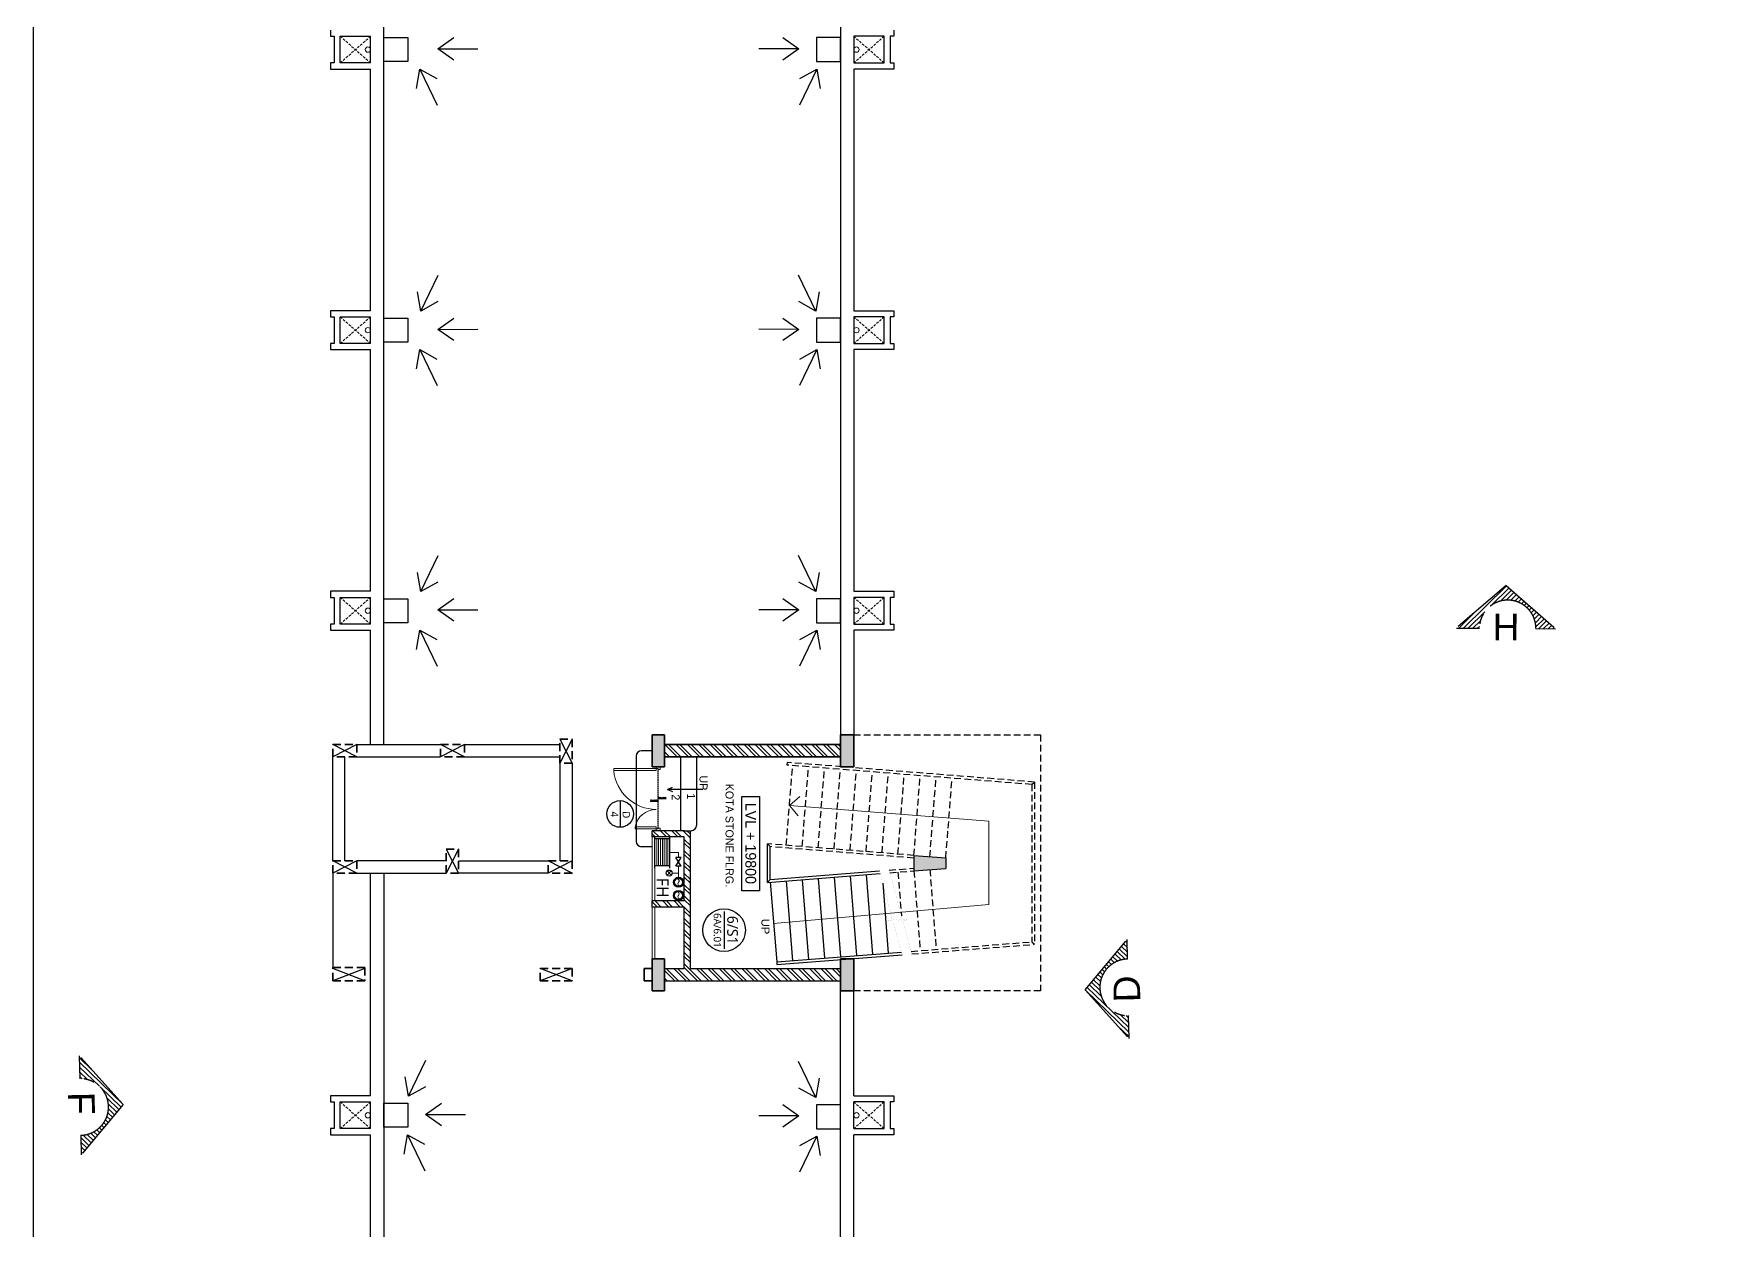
# Model space of a CAD drawing. Header units: millimetres. Extents: x -1127141 to 1597693, y -1835560 to -399335.
# Drawn here: x 988489 to 1019823, y -523115 to -500670 of the extents above; entities that cross this region are included whole.
import ezdxf
from ezdxf.enums import TextEntityAlignment as Align

# ---------------------------------------------------------------- set-up
doc = ezdxf.new("R2010")
doc.units = ezdxf.units.MM
doc.header["$MEASUREMENT"] = 0
for name, pattern in [('ACAD_ISO05W100', [36, 24, -3, 0, -3, 0, -3, 0, -3]), ('CENTER2', [28.575, 19.05, -3.175, 3.175, -3.175]), ('DASHED', [0.75, 0.5, -0.25]), ('DASHED2', [0.375, 0.25, -0.125]), ('HIDDEN', [0.375, 0.25, -0.125]), ('HIDDEN2', [4.7625, 3.175, -1.5875])]:
    doc.linetypes.add(name, pattern=pattern)
for name, color, linetype in [('A-Anno Tags', 6, 'Continuous'), ('A-Elevation', 4, 'Continuous'), ('A-Steps', 3, 'Continuous'), ('A-Wall Patt', 8, 'Continuous'), ('Anno_Frames', 7, 'Continuous'), ('Anno_Labels', 7, 'Continuous'), ('L-ELEV', 6, 'Continuous'), ('S-Conc Patt', 9, 'Continuous')]:
    doc.layers.add(name, color=color, linetype=linetype)
for name, color, linetype, lineweight in [('A-Detail Lines', 8, 'Continuous', 25), ('A-Door', 4, 'Continuous', 9), ('A-Wall Sec', 1, 'Continuous', 30), ('A-WIN', 5, 'Continuous', 25), ('Ann_TitleBlock 2', 5, 'Continuous', 25), ('Anno_Tittleblock', 5, 'Continuous', 13), ('column hatch', 12, 'Continuous', 5), ('grid', 251, 'CENTER2', 13), ('rwp', 231, 'Continuous', 5), ('S-Concrete', 40, 'Continuous', 30), ('shaft', 252, 'HIDDEN2', 5), ('STAIR', 3, 'Continuous', 9), ('text', 7, 'Continuous', 9), ('Wall HATCH', 8, 'Continuous', 15)]:
    doc.layers.add(name, color=color, linetype=linetype, lineweight=lineweight)
doc.styles.add('arial', font='arial.ttf', dxfattribs={"height": 100})
doc.styles.add('IIITD @ 100', font='trebuc.ttf', dxfattribs={"height": 210})
doc.styles.get("Standard").update_dxf_attribs({"font": 'trebuc.ttf'})
doc.styles.add('TITLE', font='swissel.ttf', dxfattribs={"height": 4.3})
doc.dimstyles.new('DIM 1', dxfattribs={"dimtxt": 185, "dimasz": 200, "dimexe": 100, "dimexo": 50, "dimgap": 125, "dimtad": 3, "dimdec": 0, "dimtxsty": 'Standard', "dimblk": 'OBLIQUE', "dimcen": 250, "dimdle": 100, "dimclrd": 256, "dimclre": 256, "dimclrt": 256, "dimadec": 0, "dimazin": 0, "dimtfac": 1, "dimtdec": 0, "dimtmove": 1, "dimatfit": 3, "dimldrblk": 'OBLIQUE', "dimfxl": 1, "dimlwd": -1, "dimlwe": -1, "dimarcsym": 0})
pattern_1 = [(315, (1445308.53, 119140.81), (106.066017, 106.066017), []), (315, (1445308.53, 119070.1), (106.066017, 106.066017), [])]

# ---------------------------------------------------------------- blocks, each defined once
blk = doc.blocks.new('*U29')
at = {"layer": 'A-Anno Tags'}
blk.add_lwpolyline([(-250, 0), (250, 0)], dxfattribs=at)
blk.add_circle((0, 0), 250, dxfattribs=at)
at = {"layer": 'Anno_Frames', "color": 7}
for tag, rotation, p in [('ENTITY', 359.7608, (15, 185)), ('ENTITYNO', 0.1757, (4, -36))]:
    blk.add_attdef(tag, text='', height=140, rotation=rotation, dxfattribs=at).set_placement(p, align=Align.TOP_CENTER)
blk = doc.blocks.new('Door 1200')
at = {"layer": 'A-Door', "color": 5, "lineweight": 18}
for p, q in [((524084, 16182), (524084, 16132)), ((524084, 16182), (524159, 16182)), ((524084, 16132), (524124, 16132)), ((524124, 16147), (524124, 16132)), ((524159, 16147), (524124, 16147)), ((524159, 16182), (524159, 16147)), ((524159, 16147), (524557, 16147)), ((524159, 16112), (524159, 16147)), ((524159, 16112), (524557, 16112)), ((524557, 16147), (524557, 16112)), ((524159, 15052), (524159, 15017)), ((524159, 15052), (524958, 15052)), ((524958, 15017), (524958, 15052)), ((524084, 15032), (524124, 15032)), ((524084, 14982), (524084, 15032)), ((524084, 14982), (524159, 14982)), ((524124, 15017), (524124, 15032)), ((524159, 15017), (524124, 15017)), ((524159, 14982), (524159, 15017)), ((524159, 15017), (524958, 15017))]:
    blk.add_line(p, q, dxfattribs=at)
at = {"layer": 'A-Door', "lineweight": 18}
for centre, radius, start, end in [((524155, 16193), 411, 270.5695, 348.692), ((524157, 14978), 804, 5.3147, 89.8716)]:
    blk.add_arc(centre, radius, start, end, dxfattribs=at)
blk = doc.blocks.new('f h')
at = {"layer": 'A-WIN'}
for p, q in [((1010874, -78570), (1010972, -78570)), ((1010874, -78570), (1010972, -78734)), ((1010972, -78570), (1010874, -78734)), ((1011088, -78536), (1011088, -79120)), ((1011088, -78575), (1011368, -78575)), ((1011368, -78536), (1011368, -79120)), ((1010874, -78734), (1010972, -78734)), ((1011088, -79081), (1011368, -79081))]:
    blk.add_line(p, q, dxfattribs=at)
at = {"layer": 'A-WIN', "ltscale": 50}
for centre, radius in [((1010925, -78023), 93.8), ((1010925, -78023), 75), ((1010924, -78269), 93.8), ((1010924, -78269), 75)]:
    blk.add_circle(centre, radius, dxfattribs=at)
at = {"layer": 'A-WIN'}
blk.add_circle((1011100, -78441), 56.6, dxfattribs=at)
at = {"layer": 'Wall HATCH'}
for p, q in [((1010923, -78570), (1010923, -78344)), ((1010923, -78441), (1011044, -78441)), ((1011140, -78401), (1011060, -78481)), ((1011140, -78481), (1011060, -78401)), ((1011123, -78575), (1011123, -79081)), ((1011158, -78575), (1011158, -79081)), ((1011193, -78575), (1011193, -79081)), ((1011228, -78575), (1011228, -79081)), ((1011263, -78575), (1011263, -79081)), ((1011298, -78575), (1011298, -79081)), ((1011333, -78575), (1011333, -79081)), ((1010923, -78828), (1010923, -78734)), ((1011088, -78828), (1010923, -78828))]:
    blk.add_line(p, q, dxfattribs=at)
at = {"layer": 'Wall HATCH', "ltscale": 50}
for centre in [(1010899, -77997), (1010897, -78242)]:
    blk.add_arc(centre, 37.5, 314.6267, 134.6267, dxfattribs=at)
at = {"layer": 'Wall HATCH'}
for centre in [(1010950, -78296), (1010952, -78050)]:
    blk.add_arc(centre, 37.5, 134.6267, 314.6267, dxfattribs=at)
blk = doc.blocks.new('Starting Stair HOSTEL out')
at = {"layer": 'S-Conc Patt', "linetype": 'Continuous'}
blk.add_hatch(color=256, dxfattribs=at).paths.add_polyline_path([(926419, 139403), (926223, 139403), (926176, 138803), (926466, 138803)])
at = {"layer": 'A-Elevation', "linetype": 'HIDDEN2', "ltscale": 40}
for p, q in [((924800, 141067), (924433, 136435)), ((924847, 141017), (924483, 136431)), ((924800, 141067), (927843, 141067)), ((924847, 141017), (924800, 141067)), ((924847, 141017), (927797, 141017)), ((927797, 141017), (927842, 141067)), ((927975, 138753), (927797, 141017)), ((928024, 138766), (927843, 141067)), ((926176, 138803), (925958, 136059)), ((926226, 138803), (926012, 136109)), ((926452, 138342), (926416, 138803)), ((926501, 138355), (926466, 138803)), ((924483, 136431), (924433, 136435))]:
    blk.add_line(p, q, dxfattribs=at)
at = {"layer": 'A-Elevation'}
for p, q in [((928173, 136232), (927989, 138570)), ((928223, 136236), (928038, 138584)), ((926628, 136109), (926467, 138160)), ((926682, 136059), (926516, 138173)), ((926012, 136109), (925958, 136059)), ((926682, 136059), (925958, 136059)), ((926628, 136109), (926012, 136109)), ((926628, 136109), (926682, 136059)), ((928173, 136232), (928223, 136236))]:
    blk.add_line(p, q, dxfattribs=at)
at = {"layer": 'A-Steps', "linetype": 'DASHED2', "ltscale": 500}
for p, q in [((926223, 139403), (924728, 139521)), ((926200, 139104), (924704, 139222)), ((926441, 139104), (927936, 139222)), ((926176, 138805), (924681, 138923)), ((926465, 138805), (927960, 138923)), ((926152, 138506), (924657, 138624)), ((926488, 138506), (927312, 138571)), ((926128, 138207), (924633, 138325)), ((926105, 137908), (924609, 138026)), ((926081, 137609), (924586, 137727)), ((926057, 137309), (924562, 137428)), ((926034, 137010), (924538, 137129)), ((926010, 136711), (924515, 136830)), ((925986, 136412), (924491, 136531))]:
    blk.add_line(p, q, dxfattribs=at)
at = {"layer": 'A-Steps'}
for p, q in [((926698, 138221), (928007, 138325)), ((926536, 137908), (928031, 138026)), ((926560, 137609), (928055, 137727)), ((926583, 137309), (928079, 137428)), ((926607, 137010), (928102, 137129)), ((926631, 136711), (928126, 136830)), ((926654, 136412), (928150, 136531)), ((926678, 136113), (928173, 136232))]:
    blk.add_line(p, q, dxfattribs=at)
at = {"layer": 'S-Concrete', "linetype": 'Continuous'}
for p, q in [((926176, 138803), (926223, 139403)), ((926223, 139403), (926419, 139403)), ((926466, 138803), (926419, 139403)), ((926176, 138803), (926466, 138803))]:
    blk.add_line(p, q, dxfattribs=at)
at = {"layer": 'STAIR', "color": 5, "const_width": 1}
for points in [[(926431, 138337), (927356, 138583), (927405, 138511), (927368, 138681), (927422, 138600), (928058, 138775)], [(926431, 138150), (927356, 138396), (927405, 138325), (927368, 138495), (927422, 138414), (928058, 138589)]]:
    blk.add_lwpolyline(points, dxfattribs=at)
at = {"layer": 'text'}
for p, q in [((925535, 140210), (925239, 136472)), ((927098, 140210), (925535, 140210)), ((927450, 136174), (927098, 140210)), ((925239, 136472), (925073, 136666)), ((925239, 136472), (925433, 136637))]:
    blk.add_line(p, q, dxfattribs=at)
at = {"layer": 'text', "linetype": 'Continuous', "insert": (927363, 136096), "char_height": 150, "width": 495.15, "attachment_point": 1}
blk.add_mtext('{\\fArial|b0|i0|c0|p34;UP}', dxfattribs=at)
blk = doc.blocks.new('Door Tag')
blk.add_line((-3.5, 0), (3.5, 0))
blk.add_circle((0, 0), 4)
blk.add_attdef('DW_NAME', text='', height=2).set_placement((0, 0), align=Align.BOTTOM_CENTER)
blk.add_attdef('SHEET_NO', text='', height=1.4).set_placement((0.05, -0.54), align=Align.TOP_CENTER)
blk = doc.blocks.new('_Oblique')
at = {"color": 0, "linetype": 'ByBlock', "lineweight": -2}
blk.add_line((-0.5, -0.5), (0.5, 0.5), dxfattribs=at)
blk = doc.blocks.new('DROP')
at = {"layer": 'A-Detail Lines'}
h = blk.add_hatch(dxfattribs=at)
h.set_pattern_fill('ANSI31', color=256, scale=100, angle=-90, style=0)
h.set_pattern_definition([(45, (-30796.783, -8736.205), (8.838835, -8.838835), [])])
h.paths.add_polyline_path([(-46, 0), (-46, -147), (-75, -147), (-75, 0)])
h.paths.add_polyline_path([(0, 147), (0, 0), (-30, 0), (-30, 147)])
for p, q in [((-46, -147), (-46, 0)), ((0, 0), (0, 148))]:
    blk.add_line(p, q, dxfattribs=at)
blk = doc.blocks.new('Elevation arrow_front-A')
at = {"layer": 'grid', "ltscale": 0.12}
h = blk.add_hatch(dxfattribs=at)
h.set_pattern_fill('ANSI31', color=256, style=0)
h.set_pattern_definition([(45, (8.16109, 34.92827), (-0.08838835, 0.08838835), [])])
h.paths.add_polyline_path([(1.127, -1.616, 1), (-0.997, -1.616), (-1.861, -1.616), (0, 0), (1.861, -1.616)])
at = {"layer": 'grid', "lineweight": -2, "ltscale": 0.125}
for p, q in [((0, 0), (-1.861, -1.616)), ((0, 0), (1.861, -1.616)), ((-1.861, -1.616), (-0.997, -1.616)), ((1.127, -1.616), (1.861, -1.616))]:
    blk.add_line(p, q, dxfattribs=at)
blk.add_arc((0.065, -1.616), 1.062, 0, 180, dxfattribs=at)
at = {"layer": 'grid', "ltscale": 0.12, "style": 'arial'}
blk.add_attdef('D', (-0.498, -2.066), '', height=1, dxfattribs=at)
blk = doc.blocks.new('ELEELE')
at = {"layer": 'L-ELEV', "ltscale": 0.1}
ref = blk.add_blockref('Elevation arrow_front-A', (32759, 236036), dxfattribs=dict(at, xscale=499.0243868003128, yscale=499.0243868003128, zscale=499.0243868003128, rotation=89.60637776585712))
ref.add_attrib('D', 'H', (33788, 235780), dxfattribs={"layer": '0', "ltscale": 0.12, "height": 499, "rotation": 89.6064, "style": 'arial'})
ref = blk.add_blockref('Elevation arrow_front-A', (40343, 228141), dxfattribs=dict(at, xscale=499.0243868003128, yscale=499.0243868003128, zscale=499.0243868003128, rotation=181.0677534820172))
ref.add_attrib('D', 'D', (40572, 229176), dxfattribs={"layer": '0', "ltscale": 0.12, "height": 499, "rotation": 181.0678, "style": 'arial'})
ref = blk.add_blockref('Elevation arrow_front-A', (42490, 210105), dxfattribs=dict(at, xscale=499.0243868003126, yscale=499.0243868003126, zscale=499.0243868003126, rotation=1.106916454600833))
ref.add_attrib('D', 'F', (42261, 209069), dxfattribs={"layer": '0', "ltscale": 0.12, "height": 499, "rotation": 1.1069, "style": 'arial'})
blk = doc.blocks.new('IIITD WD A1- L Format Library')
at = {"layer": 'Anno_Tittleblock', "color": 5}
blk.add_lwpolyline([(0, -7.57), (775, -7.57), (775, 573.91), (0, 573.91)], close=True, dxfattribs=at)
at = {"style": 'TITLE'}
for tag, p, height in [('PROJECT NAME 1', (779.17, 137.4), 2.98), ('PROJECT NAME 2', (779.17, 132.23), 2.98), ('PROJECT_NAME_3', (779.17, 127.37), 2.98), ('1:100@A1', (818.06, 91.92), 2.25), ('A-2.03', (844.81, 84.28), 4), ('03.04.11', (821.96, 84.64), 2.25), ('A', (858.85, 75.94), 3.66), ('AC', (827.5, 76.14), 2.25)]:
    blk.add_attdef(tag, p, '', height=height, dxfattribs=at)
for p in [(780.3, 113.01), (780.3, 106.37)]:
    blk.add_attdef('FIRST FLOOR PLAN', text='', height=3.39, dxfattribs=at).set_placement(p, align=Align.TOP_LEFT)

msp = doc.modelspace()

# ---------------------------------------------------------------- hatches: boundary and pattern name
at = {"layer": 'A-Wall Patt'}
h = msp.add_hatch(dxfattribs=at)
h.set_pattern_fill('ANSI32', color=256, scale=400, style=0)
h.set_pattern_definition(pattern_1)
h.paths.add_polyline_path([(1003621.1, -514233.8), (1003621.1, -514003.6), (1000321.1, -514004.1), (1000321.1, -514233.8)])
h = msp.add_hatch(dxfattribs=at)
h.set_pattern_fill('ANSI32', color=256, scale=400, style=0)
h.set_pattern_definition(pattern_1)
h.paths.add_polyline_path([(1000691.1, -517048.8), (1000691.1, -518203.8), (1000806.1, -518203.8), (1000806.1, -515618.8), (1000691.1, -515618.8), (1000091.1, -515618.8), (1000091.1, -515733.8), (1000691.1, -515733.8), (1000691.1, -516933.8), (1000091.1, -516933.8), (1000091.1, -517048.8)])
h.paths.add_polyline_path([(1003621.1, -518433.8), (1003621.1, -518203.8), (1000321.1, -518203.8), (1000321.1, -518433.8)])
at = {"layer": 'S-Conc Patt'}
for points in [[(1000091.1, -514418.8), (1000321.1, -514418.8), (1000321.1, -513818.8), (1000091.1, -513818.8)], [(1003871.1, -514418.8), (1003871.1, -513818.8), (1003621.1, -513818.8), (1003621.1, -514418.8)], [(1000091.1, -518618.8), (1000321.1, -518618.8), (1000321.1, -518018.8), (1000091.1, -518018.8)], [(1003621.1, -518618.8), (1003871.1, -518618.8), (1003871.1, -518018.8), (1003621.1, -518018.8)]]:
    msp.add_hatch(color=256, dxfattribs=at).paths.add_polyline_path(points)

# ---------------------------------------------------------------- linework, layer by layer
at = {"layer": 'A-Anno Tags'}
for p, q in [((1000377.5, -514843.9), (1000470.7, -514802.6)), ((1001038.6, -514843.9), (1000377.5, -514843.9)), ((1000377.5, -514843.9), (1000470.7, -514885.2))]:
    msp.add_line(p, q, dxfattribs=at)
msp.add_lwpolyline([(1002100.7, -514975.9), (1002100.7, -516745.1), (1001770.6, -516745.1), (1001770.6, -514975.9)], close=True, dxfattribs=at)
at = {"layer": 'A-Detail Lines'}
for p, q in [((994551.1, -514003.8), (994101.1, -514233.8)), ((994551.1, -514233.8), (994101.1, -514003.8)), ((996571.1, -514003.8), (996121.1, -514233.8)), ((996571.1, -514233.8), (996121.1, -514003.8)), ((998361.1, -513898.8), (998591.1, -514348.8)), ((998591.1, -513898.8), (998361.1, -514348.8)), ((996231.1, -515963.8), (996461.1, -516413.8)), ((996461.1, -515963.8), (996231.1, -516413.8)), ((994551.1, -516183.8), (994101.1, -516413.8)), ((994551.1, -516413.8), (994101.1, -516183.8)), ((998591.1, -516183.8), (998141.1, -516413.8)), ((998591.1, -516413.8), (998141.1, -516183.8)), ((994701.8, -518203.8), (994101.8, -518433.8)), ((994701.8, -518433.8), (994101.8, -518203.8)), ((998591.1, -518203.8), (997991.1, -518433.8)), ((998591.1, -518433.8), (997991.1, -518203.8))]:
    msp.add_line(p, q, dxfattribs=at)
at = {"layer": 'A-Detail Lines', "linetype": 'ACAD_ISO05W100'}
msp.add_line((1000203.6, -515568.8), (1000203.6, -514468.8), dxfattribs=at)
at = {"layer": 'A-Detail Lines'}
for points in [[(995061.1, -500748.8), (995511.1, -500748.8), (995511.1, -501198.8), (995061.1, -501198.8), (995061.1, -500748.8)], [(1003621.1, -500748.8), (1003171.1, -500748.8), (1003171.1, -501198.8), (1003621.1, -501198.8), (1003621.1, -500748.8)], [(995061.1, -506008.8), (995511.1, -506008.8), (995511.1, -506458.8), (995061.1, -506458.8), (995061.1, -506008.8)], [(1003621.1, -506008.8), (1003171.1, -506008.8), (1003171.1, -506458.8), (1003621.1, -506458.8), (1003621.1, -506008.8)], [(995061.1, -511268.8), (995511.1, -511268.8), (995511.1, -511718.8), (995061.1, -511718.8), (995061.1, -511268.8)], [(1003621.1, -511268.8), (1003171.1, -511268.8), (1003171.1, -511718.8), (1003621.1, -511718.8), (1003621.1, -511268.8)], [(995061.1, -520728.8), (995511.1, -520728.8), (995511.1, -521178.8), (995061.1, -521178.8), (995061.1, -520728.8)], [(1003621.1, -520755.5), (1003171.1, -520755.5), (1003171.1, -521205.5), (1003621.1, -521205.5), (1003621.1, -520755.5)]]:
    msp.add_lwpolyline(points, dxfattribs=at)
at = {"layer": 'A-Door'}
for p, q in [((1000091.1, -515733.8), (1000091.1, -516933.8)), ((1000141.1, -515733.8), (1000141.1, -516933.8)), ((1000091.1, -517048.8), (1000091.1, -518018.8)), ((1000141.1, -517048.8), (1000141.1, -518018.8))]:
    msp.add_line(p, q, dxfattribs=at)
at = {"layer": 'A-Elevation'}
for p, q in [((995061, -514003.7), (995061.1, -498203.8)), ((1003621.1, -498713.8), (1003621.1, -513818.8)), ((994061.1, -500608.8), (994061.1, -500723.8)), ((1004620.9, -500608.8), (1004620.9, -500723.8)), ((994061.1, -500723.8), (994126.1, -500723.8)), ((994126.1, -500723.8), (994126.1, -501223.8)), ((994241.1, -500723.8), (994811.1, -500723.8)), ((994241.1, -501223.8), (994241.1, -500723.8)), ((994810.7, -501223.8), (994810.7, -500723.8)), ((994810.7, -501223.8), (994810.8, -500723.8)), ((1004440.9, -500723.8), (1003870.9, -500723.8)), ((1003871.1, -500723.8), (1003871.1, -501223.8)), ((1004440.9, -501223.8), (1004440.9, -500723.8)), ((1004620.9, -500723.8), (1004555.9, -500723.8)), ((1004555.9, -500723.8), (1004555.9, -501223.8)), ((994126.1, -501223.8), (994061.1, -501223.8)), ((994061.1, -501223.8), (994061.1, -501338.8)), ((994811.1, -501223.8), (994241.1, -501223.8)), ((1003870.9, -501223.8), (1004440.9, -501223.8)), ((1004555.9, -501223.8), (1004620.9, -501223.8)), ((1004620.9, -501223.8), (1004620.9, -501338.8)), ((994061.1, -501338.8), (994810.7, -501338.8)), ((994810.2, -505868.8), (994810.7, -501338.8)), ((1004620.9, -501338.8), (1003871.1, -501338.8)), ((1003871.1, -501338.8), (1003871.1, -505868.8)), ((994810.2, -505868.8), (994061.2, -505868.8)), ((994061.2, -505868.8), (994061.2, -505983.8)), ((994061.2, -505983.8), (994126.2, -505983.8)), ((994126.2, -505983.8), (994126.2, -506483.8)), ((994241.2, -505983.8), (994811.2, -505983.8)), ((994241.2, -506483.8), (994241.2, -505983.8)), ((994810, -506483.8), (994810, -505983.8)), ((994810.2, -506483.8), (994810.2, -505983.8)), ((1004440.9, -505983.8), (1003870.9, -505983.8)), ((1003871.1, -505868.8), (1004620.9, -505868.8)), ((1003871.1, -505983.8), (1003871.1, -506483.8)), ((1004440.9, -506483.8), (1004440.9, -505983.8)), ((1004620.9, -505983.8), (1004555.9, -505983.8)), ((1004555.9, -505983.8), (1004555.9, -506483.8)), ((1004620.9, -505868.8), (1004620.9, -505983.8)), ((994126.2, -506483.8), (994061.2, -506483.8)), ((994061.2, -506483.8), (994061.2, -506598.8)), ((994061.2, -506598.8), (994810.2, -506598.8)), ((994811.2, -506483.8), (994241.2, -506483.8)), ((994809.7, -511128.8), (994810.2, -506598.8)), ((1003870.9, -506483.8), (1004440.9, -506483.8)), ((1004620.9, -506598.8), (1003871.1, -506598.8)), ((1003871.1, -506598.8), (1003871.1, -511128.8)), ((1004555.9, -506483.8), (1004620.9, -506483.8)), ((1004620.9, -506483.8), (1004620.9, -506598.8)), ((994809.7, -511128.8), (994061.2, -511128.8)), ((994061.2, -511128.8), (994061.2, -511243.8)), ((994061.2, -511243.8), (994126.2, -511243.8)), ((994126.2, -511243.8), (994126.2, -511743.8)), ((994241.2, -511243.8), (994811.2, -511243.8)), ((994241.2, -511743.8), (994241.2, -511243.8)), ((994809.6, -511743.8), (994809.6, -511243.8)), ((1004440.9, -511243.8), (1003870.9, -511243.8)), ((1003871.1, -511128.8), (1004620.9, -511128.8)), ((1003871.1, -511243.8), (1003871.1, -511743.8)), ((1004440.9, -511743.8), (1004440.9, -511243.8)), ((1004620.9, -511243.8), (1004555.9, -511243.8)), ((1004555.9, -511243.8), (1004555.9, -511743.8)), ((1004620.9, -511128.8), (1004620.9, -511243.8)), ((994126.2, -511743.8), (994061.2, -511743.8)), ((994061.2, -511743.8), (994061.2, -511858.8)), ((994061.2, -511858.8), (994809.6, -511858.8)), ((994811.2, -511743.8), (994241.2, -511743.8)), ((994809.3, -514003.6), (994809.6, -511858.8)), ((1003870.9, -511743.8), (1004440.9, -511743.8)), ((1004620.9, -511858.8), (1003871.1, -511858.8)), ((1003871.1, -511858.8), (1003871.1, -513818.8)), ((1004555.9, -511743.8), (1004620.9, -511743.8)), ((1004620.9, -511743.8), (1004620.9, -511858.8)), ((994551.1, -514003.6), (996116.1, -514003.8)), ((1000091.1, -514118.8), (999891.1, -514118.8)), ((994101.1, -516183.8), (994101.1, -514233.6)), ((994331.1, -516183.8), (994331.1, -514233.6)), ((996576.1, -514233.8), (998361.1, -514233.8)), ((998361.1, -514348.8), (998361.1, -516183.8)), ((998591.1, -514348.8), (998591.1, -516183.8)), ((999791.1, -514218.8), (999791.1, -515818.8)), ((1000621.1, -514234.1), (1000621.1, -515618.8)), ((1000921.1, -514234.1), (1000921.1, -515518.8)), ((1000806.1, -515618.8), (1000821.1, -515618.8)), ((1000091.1, -515918.8), (999891.1, -515918.8)), ((996231.1, -516183.8), (994551.1, -516183.8)), ((996461.1, -516183.8), (998141.1, -516183.8)), ((994101.1, -516413.8), (994101.1, -518183.8)), ((994551.1, -516413.8), (996231.1, -516413.8)), ((994811.1, -520588.8), (994811.1, -516413.8)), ((995061.1, -516413.8), (995061.1, -534233.8)), ((998141.1, -516413.8), (996461.1, -516413.8)), ((1003621.1, -533723.8), (1003621.1, -518618.8)), ((1003871.1, -520588.8), (1003871.1, -518618.8)), ((994811.1, -520588.8), (994061.1, -520588.8)), ((994061.1, -520588.8), (994061.1, -520703.8)), ((994061.1, -520703.8), (994126.1, -520703.8)), ((994126.1, -520703.8), (994126.1, -521203.8)), ((994241.1, -520703.8), (994811.1, -520703.8)), ((994241.1, -521203.8), (994241.1, -520703.8)), ((1003620.9, -520588.8), (1003621.1, -520588.8)), ((1004440.9, -520703.8), (1003870.9, -520703.8)), ((1003871.1, -520588.8), (1004620.9, -520588.8)), ((1003871.1, -521203.8), (1003871.1, -520703.8)), ((1004440.9, -521203.8), (1004440.9, -520703.8)), ((1004620.9, -520703.8), (1004555.9, -520703.8)), ((1004555.9, -520703.8), (1004555.9, -521203.8)), ((1004620.9, -520588.8), (1004620.9, -520703.8)), ((994126.1, -521203.8), (994061.1, -521203.8)), ((994061.1, -521203.8), (994061.1, -521318.8)), ((994061.1, -521318.8), (994811.1, -521318.8)), ((994811.1, -521203.8), (994241.1, -521203.8)), ((1003621.1, -521318.8), (1003620.9, -521318.8)), ((1003870.9, -521203.8), (1004440.9, -521203.8)), ((1004620.9, -521318.8), (1003871.1, -521318.8)), ((1003871.1, -525848.8), (1003871.1, -521318.8)), ((1004555.9, -521203.8), (1004620.9, -521203.8)), ((1004620.9, -521203.8), (1004620.9, -521318.8))]:
    msp.add_line(p, q, dxfattribs=at)
at = {"layer": 'A-Elevation', "linetype": 'HIDDEN', "ltscale": 500}
for p, q in [((1003871.1, -513818.8), (1007374.6, -513818.8)), ((1007374.6, -513818.8), (1007374.6, -518618.8)), ((1007374.6, -518618.8), (1003621.1, -518618.8))]:
    msp.add_line(p, q, dxfattribs=at)
at = {"layer": 'A-Elevation'}
for points in [[(996576.1, -514003.8), (998361.1, -514004.1)], [(994561.1, -514233.8), (996116.1, -514233.8)], [(994811.1, -521203.8), (994811.1, -520703.8)], [(994811.1, -525848.8), (994811.1, -521318.8)]]:
    msp.add_lwpolyline(points, dxfattribs=at)
for centre, start, end in [((999891.1, -514218.8), 90, 180), ((1000821.1, -515518.8), 270, 0), ((999891.1, -515818.8), 180, 270)]:
    msp.add_arc(centre, 100, start, end, dxfattribs=at)
at = {"layer": 'A-Wall Patt'}
msp.add_lwpolyline([(1044240.5, -478259.6), (1044240.5, -552566.2), (988489.2, -552566.2), (988489.2, -478259.6)], close=True, dxfattribs=at)
at = {"layer": 'A-Wall Sec', "lineweight": 35}
for p, q in [((1003621.1, -514233.8), (1000321.1, -514233.8)), ((999941.1, -518203.8), (1000091.1, -518203.8)), ((999941.1, -518203.8), (999941.1, -518433.8)), ((999941.1, -518433.8), (1000091.1, -518433.8))]:
    msp.add_line(p, q, dxfattribs=at)
at = {"layer": 'A-Wall Sec'}
for p, q in [((1000691.1, -515618.8), (1000091.1, -515618.8)), ((1000091.1, -515733.8), (1000091.1, -515618.8)), ((1000691.1, -515733.8), (1000091.1, -515733.8)), ((1000691.1, -515618.8), (1000806.1, -515618.8)), ((1000691.1, -516933.8), (1000691.1, -515733.8)), ((1000806.1, -518203.8), (1000806.1, -515618.8)), ((1000691.1, -516933.8), (1000091.1, -516933.8)), ((1000091.1, -517048.8), (1000091.1, -516933.8)), ((1000691.1, -517048.8), (1000091.1, -517048.8)), ((1000691.1, -518203.8), (1000691.1, -517048.8)), ((1000321.1, -518203.8), (1000691.1, -518203.8)), ((1000806.1, -518203.8), (1003621.1, -518203.8)), ((1000318.5, -518433.8), (1003620.9, -518433.8))]:
    msp.add_line(p, q, dxfattribs=at)
at = {"layer": 'A-Wall Sec', "lineweight": 35}
msp.add_lwpolyline([(1003621.1, -514003.6), (1000321.1, -514004.1)], dxfattribs=at)
at = {"layer": 'rwp'}
for centre in [(994761.1, -500973.8), (1003920.9, -500973.8), (994761.2, -506233.8), (1003920.9, -506233.8), (994761.2, -511493.8), (1003920.9, -511493.8), (994761.1, -520953.8), (1003920.9, -520953.8)]:
    msp.add_circle(centre, 50, dxfattribs=at)
at = {"layer": 'S-Concrete', "lineweight": 35}
for p, q in [((1000091.1, -513818.8), (1000321.1, -513818.8)), ((1000091.1, -514418.8), (1000091.1, -513818.8)), ((1000321.1, -513818.8), (1000321.1, -514418.8)), ((1003621.1, -513818.8), (1003871.1, -513818.8)), ((1003621.1, -514418.8), (1003621.1, -513818.8)), ((1003871.1, -513818.8), (1003871.1, -514418.8)), ((1000321.1, -514418.8), (1000091.1, -514418.8)), ((1003871.1, -514418.8), (1003621.1, -514418.8)), ((1000091.1, -518618.8), (1000091.1, -518018.8)), ((1000091.1, -518018.8), (1000321.1, -518018.8)), ((1000321.1, -518018.8), (1000321.1, -518618.8)), ((1003621.1, -518018.8), (1003871.1, -518018.8)), ((1003621.1, -518618.8), (1003621.1, -518018.8)), ((1003871.1, -518018.8), (1003871.1, -518618.8)), ((1000321.1, -518618.8), (1000091.1, -518618.8)), ((1003871.1, -518618.8), (1003621.1, -518618.8))]:
    msp.add_line(p, q, dxfattribs=at)
at = {"layer": 'S-Concrete', "linetype": 'DASHED', "lineweight": 35, "ltscale": 300}
for p, q in [((994101.1, -514233.8), (994101.1, -514003.8)), ((994101.1, -514003.8), (994551.1, -514003.8)), ((994551.1, -514003.8), (994551.1, -514233.8)), ((996121.1, -514233.8), (996121.1, -514003.8)), ((996121.1, -514003.8), (996571.1, -514003.8)), ((996571.1, -514003.8), (996571.1, -514233.8)), ((998361.1, -514348.8), (998361.1, -513898.8)), ((998361.1, -513898.8), (998591.1, -513898.8)), ((998591.1, -513898.8), (998591.1, -514348.8)), ((994551.1, -514233.8), (994101.1, -514233.8)), ((996571.1, -514233.8), (996121.1, -514233.8)), ((998591.1, -514348.8), (998361.1, -514348.8)), ((996231.1, -515963.8), (996461.1, -515963.8)), ((996231.1, -516413.8), (996231.1, -515963.8)), ((996461.1, -515963.8), (996461.1, -516413.8)), ((994101.1, -516413.8), (994101.1, -516183.8)), ((994101.1, -516183.8), (994551.1, -516183.8)), ((994551.1, -516183.8), (994551.1, -516413.8)), ((998141.1, -516413.8), (998141.1, -516183.8)), ((998141.1, -516183.8), (998591.1, -516183.8)), ((998591.1, -516183.8), (998591.1, -516413.8)), ((994551.1, -516413.8), (994101.1, -516413.8)), ((996461.1, -516413.8), (996231.1, -516413.8)), ((998591.1, -516413.8), (998141.1, -516413.8)), ((994101.8, -518433.8), (994101.8, -518183.8)), ((994101.8, -518183.8), (994701.8, -518183.8)), ((994701.8, -518183.8), (994701.8, -518433.8)), ((997991.1, -518433.8), (997991.1, -518203.8)), ((997991.1, -518203.8), (998591.1, -518203.8)), ((998591.1, -518203.8), (998591.1, -518433.8)), ((994701.8, -518433.8), (994101.8, -518433.8)), ((998591.1, -518433.8), (997991.1, -518433.8))]:
    msp.add_line(p, q, dxfattribs=at)
at = {"layer": 'shaft', "ltscale": 15}
for p, q in [((994241.1, -500723.8), (994811.1, -501223.8)), ((994241.1, -501223.8), (994811.1, -500723.8)), ((1004440.9, -500723.8), (1003870.9, -501223.8)), ((1004440.9, -501223.8), (1003870.9, -500723.8)), ((994241.2, -505983.8), (994811.2, -506483.8)), ((994241.2, -506483.8), (994811.2, -505983.8)), ((1004440.9, -505983.8), (1003870.9, -506483.8)), ((1004440.9, -506483.8), (1003870.9, -505983.8)), ((994241.2, -511243.8), (994811.2, -511743.8)), ((994241.2, -511743.8), (994811.2, -511243.8)), ((1004440.9, -511243.8), (1003870.9, -511743.8)), ((1004440.9, -511743.8), (1003870.9, -511243.8)), ((994241.1, -520703.8), (994811.1, -521203.8)), ((994241.1, -521203.8), (994811.1, -520703.8)), ((1004440.9, -520703.8), (1003870.9, -521203.8)), ((1004440.9, -521203.8), (1003870.9, -520703.8))]:
    msp.add_line(p, q, dxfattribs=at)

# ---------------------------------------------------------------- block references
at = {"layer": 'A-Anno Tags'}
ref = msp.add_blockref('Door Tag', (1001437.8, -517482.4), dxfattribs=dict(at, xscale=100, yscale=100, zscale=100, rotation=270.0000000000001))
ref.add_attrib('DW_NAME', '6/S1', dxfattribs={"layer": 'Anno_Labels', "height": 200, "rotation": 270}).set_placement((1001437.8, -517482.4), align=Align.BOTTOM_CENTER)
ref.add_attrib('SHEET_NO', '6A/6.01', dxfattribs={"layer": 'Anno_Labels', "height": 140, "rotation": 270}).set_placement((1001383.6, -517487.7), align=Align.TOP_CENTER)
at = {"layer": 'A-Detail Lines', "linetype": 'ACAD_ISO05W100', "xscale": -1, "rotation": 89.99999958645336}
msp.add_blockref('DROP', (1000203.6, -515067.7), dxfattribs=at)
at = {"layer": 'Ann_TitleBlock 2', "xscale": 95.87942333735619, "yscale": 95.87942333735619, "zscale": 95.87942333735619, "rotation": 269.9999999999998}
msp.add_blockref('IIITD WD A1- L Format Library', (989214.6, -478259.6), dxfattribs=at)
at = {"layer": 'Anno_Frames', "rotation": 270.0000000000001}
msp.add_blockref('*U29', (999489.5, -515304.7), dxfattribs=at).add_auto_attribs({'ENTITY': 'D', 'ENTITYNO': '4'})
at = {"layer": 'column hatch', "rotation": 180}
msp.add_blockref('Door 1200', (1524327.2, -499436.5), dxfattribs=at)
at = {"layer": 'S-Concrete', "linetype": 'Continuous', "rotation": 270.0000000000001}
msp.add_blockref('Starting Stair HOSTEL out', (866192.8, 410094.8), dxfattribs=at)
at = {"layer": 'text', "rotation": 270.0000000000001}
msp.add_blockref('ELEELE', (780067.7, -478259.6), dxfattribs=at)
at = {"layer": 'Wall HATCH', "rotation": 180}
msp.add_blockref('f h', (2011509.1, -594853.5), dxfattribs=at)

# ---------------------------------------------------------------- texts
at = {"layer": 'A-Anno Tags', "attachment_point": 5, "style": 'IIITD @ 100'}
for s, insert, char_height, width, rotation in [('{\\fCentury Gothic|b0|i0|c0|p34;UP}', (1001052.5, -514721.3), 150, 346.99, 269.93311), ('{\\fCentury Gothic|b0|i0|c0|p34;KOTA STONE FLRG.}', (1001540, -515707), 150, 2092.677, 270), ('{\\fCentury Gothic|b0|i0|c0|p34;2}', (1000532.7, -514992.2), 150, 346.99, 269.93311), ('{\\fCentury Gothic|b0|i0|c0|p34;1}', (1000818.7, -514974.1), 150, 346.99, 269.93311), ('FH', (1000288.6, -516687.4), 225, 2148.003, 270)]:
    msp.add_mtext(s, dxfattribs=dict(at, insert=insert, char_height=char_height, width=width, rotation=rotation))
at = {"layer": 'A-Anno Tags', "insert": (1001937.8, -516617.9), "char_height": 200, "attachment_point": 6, "rotation": 270}
msp.add_mtext('{\\fCentury Gothic|b0|i0|c0|p34;LVL + 19800}', dxfattribs=at)

# ---------------------------------------------------------------- leaders
at = {"layer": 'A-Detail Lines'}
for points in [[(996071.3, -500958.5), (996821.2, -500957.8)], [(1002840.8, -500958.5), (1002090.9, -500957.8)], [(995732.1, -501337.3), (996057.9, -502012.8)], [(1003180.1, -501337.3), (1002854.2, -502012.8)], [(995750.6, -505876.4), (996076.4, -505200.9)], [(1003161.6, -505876.4), (1002835.7, -505200.9)], [(996071.3, -506218.5), (996821.2, -506217.8)], [(1002840.8, -506218.5), (1002090.9, -506217.8)], [(995732.1, -506597.3), (996057.9, -507272.8)], [(1003180.1, -506597.3), (1002854.2, -507272.8)], [(995750.6, -511136.4), (996076.4, -510460.9)], [(1003161.6, -511136.4), (1002835.7, -510460.9)], [(996071.3, -511478.5), (996821.2, -511477.8)], [(1002840.8, -511478.5), (1002090.9, -511477.8)], [(995732.1, -511857.3), (996057.9, -512532.8)], [(1003180.1, -511857.3), (1002854.2, -512532.8)], [(995520.6, -520596.4), (995846.4, -519920.9)], [(1003161.6, -520623.1), (1002835.7, -519947.6)], [(995841.3, -520938.5), (996591.2, -520937.8)], [(1002840.8, -520965.1), (1002090.9, -520964.5)], [(995502.1, -521317.3), (995827.9, -521992.8)], [(1003180.1, -521344), (1002854.2, -522019.5)]]:
    msp.add_leader(points, dimstyle='DIM 1', override={"dimasz": 300, "dimgap": 125, "dimtad": 0, "dimldrblk": 'Open90'}, dxfattribs=at)

doc.saveas('drawing.dxf')
